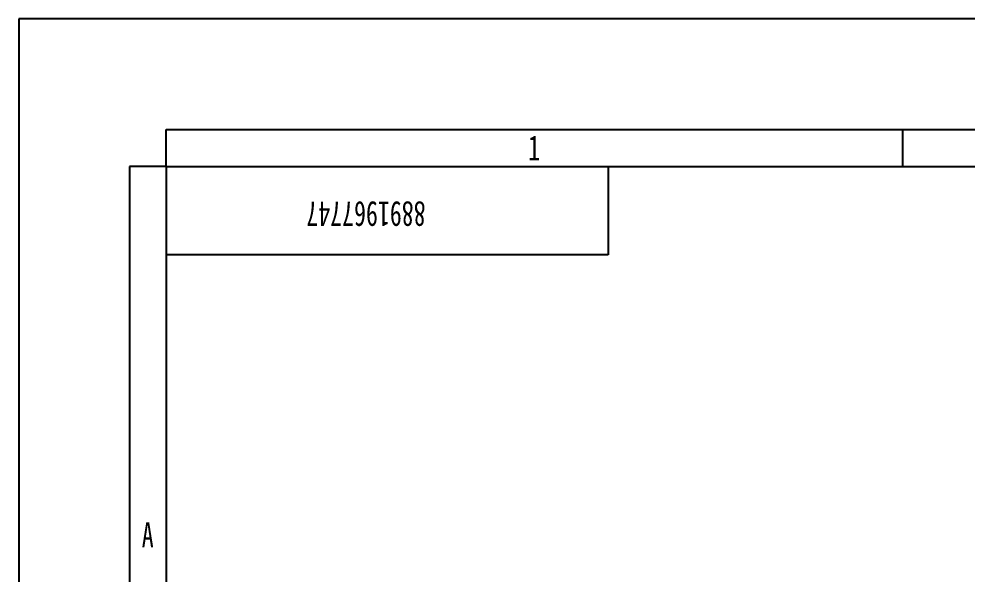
# Model space of a CAD drawing. Header units: inches. Extents: x 47316 to 59086, y 3141 to 11743.
# Drawn here: x 50247.9 to 50376.6, y 7634.9 to 7710.2 of the extents above; entities that cross this region are included whole.
import ezdxf

# ---------------------------------------------------------------- set-up
doc = ezdxf.new("R2010")
doc.units = ezdxf.units.IN
doc.header["$MEASUREMENT"] = 0
doc.styles.add('MtX_SimSun', font='')
doc.styles.get("Standard").update_dxf_attribs({"font": ''})
doc.styles.get('MtX_SimSun').set_extended_font_data('SimSun')
doc.styles.get('Standard').set_extended_font_data('SimSun')

msp = doc.modelspace()

# ---------------------------------------------------------------- linework, layer by layer
at = {"color": 0, "lineweight": -3}
for p, q in [((52030.93, 7710.2), (50247.93, 7710.2)), ((50247.93, 7710.2), (50247.93, 6869.2)), ((50267.93, 7690.2), (50267.93, 7695.2)), ((50267.93, 7695.2), (52010.93, 7695.2)), ((50367.93, 7690.2), (50367.93, 7695.2)), ((50262.93, 7690.2), (50262.93, 7437.37)), ((50267.93, 7690.2), (50262.93, 7690.2)), ((50267.93, 7690.2), (50267.93, 7678.2)), ((50267.93, 7690.2), (50267.93, 6890.2)), ((50267.93, 7690.2), (52010.93, 7690.2)), ((50327.93, 7690.2), (50327.93, 7678.2)), ((50327.93, 7678.2), (50267.93, 7678.2))]:
    msp.add_line(p, q, dxfattribs=at)

# ---------------------------------------------------------------- texts
at = {"color": 0, "lineweight": -3, "style": 'MtX_SimSun', "width": 0.7}
for s, p in [('1', (50317.06, 7691)), ('A', (50264.6, 7638.5))]:
    msp.add_text(s, height=3.4, dxfattribs=at).set_placement(p)
at = {"color": 0, "lineweight": -2, "width": 0.7}
msp.add_text('8891967747', height=3.4, rotation=180, dxfattribs=at).set_placement((50303.14, 7685.43))

doc.saveas('drawing.dxf')
